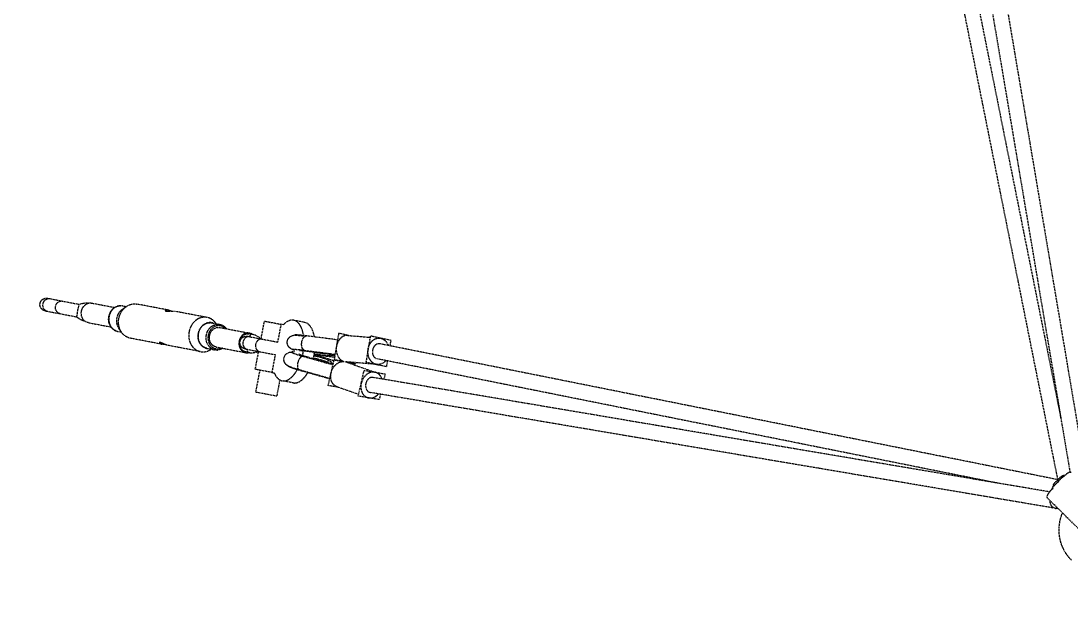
# Model space of a CAD drawing. Header units: millimetres. Extents: x -6347 to 5606, y -5931 to 5534.
# Drawn here: x -3519 to -2208, y 2615 to 3345 of the extents above; entities that cross this region are included whole.
import ezdxf

# ---------------------------------------------------------------- set-up
doc = ezdxf.new("R2010")
doc.units = ezdxf.units.MM
doc.linetypes.add('HIDDEN', pattern=[1.905, 1.27, -0.635])
for name, color, linetype in [('DIKOM_ОБЪЕКТ', 7, 'Continuous'), ('DIKOM_РАЗМЕР_ЗОНА', 7, 'Continuous'), ('DIKOM_РАЗМЕР_ОБЪЕКТА', 7, 'Continuous')]:
    doc.layers.add(name, color=color, linetype=linetype)
doc.styles.add('style1', font='arialbd.ttf', dxfattribs={"width": 0.8})
doc.dimstyles.new('1-50', dxfattribs={"dimtxt": 300, "dimasz": 200, "dimexe": 100, "dimexo": 0, "dimgap": 100, "dimtad": 1, "dimtxsty": 'style1', "dimcen": 200, "dimclrd": 7, "dimclre": 7, "dimclrt": 7, "dimadec": 1, "dimazin": 2, "dimtfac": 1, "dimtmove": 0, "dimatfit": 2, "dimfxl": 0, "dimlwd": 25, "dimlwe": 18, "dimarcsym": 0})

# ---------------------------------------------------------------- blocks, each defined once
blk = doc.blocks.new('*D1')
at = {"layer": 'Defpoints', "color": 0, "transparency": 16777216}
for p in [(-3966.8, 4036.4), (-2434.4, 4036.4), (-2443.9, -3563.6)]:
    blk.add_point(p, dxfattribs=at)
at = {"layer": 'DIKOM_РАЗМЕР_ОБЪЕКТА', "color": 7, "lineweight": 18, "transparency": 16777216}
for p, q in [((-2434.4, 4036.4), (-4066.8, 4036.4)), ((-2443.9, -3563.6), (-4066.8, -3563.6))]:
    blk.add_line(p, q, dxfattribs=at)
at = {"layer": 'DIKOM_РАЗМЕР_ОБЪЕКТА', "color": 7, "lineweight": 25, "transparency": 16777216}
blk.add_line((-3966.8, -3363.6), (-3966.8, 3836.4), dxfattribs=at)
at = {"layer": 'DIKOM_РАЗМЕР_ОБЪЕКТА', "color": 7, "transparency": 16777216}
for points in [[(-4000.2, 3836.4), (-3933.5, 3836.4), (-3966.8, 4036.4)], [(-4000.2, -3363.6), (-3933.5, -3363.6), (-3966.8, -3563.6)]]:
    blk.add_solid(points, dxfattribs=at)
at = {"layer": 'DIKOM_РАЗМЕР_ОБЪЕКТА', "color": 7, "transparency": 16777216, "insert": (-4296.6, 234), "char_height": 300, "attachment_point": 5, "rotation": 90, "style": 'style1'}
blk.add_mtext('{\\fArial|b0|i0|c204|p34;\\H1.5x;7600}', dxfattribs=at)
blk = doc.blocks.new('*D2')
at = {"layer": 'Defpoints', "color": 0, "transparency": 16777216}
for p in [(-2990.7, 5534.4), (-5782.2, -5057.7), (-2990.7, -5057.7)]:
    blk.add_point(p, dxfattribs=at)
at = {"layer": 'DIKOM_РАЗМЕР_ЗОНА', "color": 7, "lineweight": 18, "transparency": 16777216}
for p, q in [((-2990.7, 5534.4), (-5882.2, 5534.4)), ((-2990.7, -5057.7), (-5882.2, -5057.7))]:
    blk.add_line(p, q, dxfattribs=at)
at = {"layer": 'DIKOM_РАЗМЕР_ЗОНА', "color": 7, "lineweight": 25, "transparency": 16777216}
blk.add_line((-5782.2, 5334.4), (-5782.2, -4857.7), dxfattribs=at)
at = {"layer": 'DIKOM_РАЗМЕР_ЗОНА', "color": 7, "transparency": 16777216}
for points in [[(-5815.6, 5334.4), (-5748.9, 5334.4), (-5782.2, 5534.4)], [(-5815.6, -4857.7), (-5748.9, -4857.7), (-5782.2, -5057.7)]]:
    blk.add_solid(points, dxfattribs=at)
at = {"layer": 'DIKOM_РАЗМЕР_ЗОНА', "color": 7, "transparency": 16777216, "insert": (-6112, 238.4), "char_height": 300, "attachment_point": 5, "rotation": 90, "style": 'style1'}
blk.add_mtext('{\\fArial|b0|i0|c204|p34;\\H1.5x;10600}', dxfattribs=at)

msp = doc.modelspace()

# ---------------------------------------------------------------- linework, layer by layer
at = {"layer": 'DIKOM_ОБЪЕКТ', "color": 7, "linetype": 'HIDDEN', "lineweight": 15}
for p, q in [((-2393.752, 3618.998), (-2224.289, 2772.8)), ((-2375.044, 3622.399), (-2220.239, 2849.397)), ((-2351.68, 3627.392), (-2208.835, 2781.894)), ((-2332.99, 3630.895), (-2188.605, 2776.283)), ((-3485.625, 2999.119), (-3483.231, 2998.664)), ((-3482.928, 2998.606), (-3467.518, 2995.675)), ((-3467.215, 2995.617), (-3446.553, 2991.686)), ((-3434.497, 2992.955), (-3435.132, 2993.075)), ((-3430.36, 2993.087), (-3401.714, 2987.638)), ((-3392.007, 2989.647), (-3387.349, 2988.761)), ((-3334.627, 2984.341), (-3374.026, 2991.836)), ((-3488.614, 2983.406), (-3486.22, 2982.951)), ((-3485.917, 2982.893), (-3470.507, 2979.962)), ((-3470.204, 2979.904), (-3449.542, 2975.974)), ((-3391.952, 2985.536), (-3387.858, 2988.405)), ((-3286.802, 2975.244), (-3326.149, 2982.729)), ((-3438.786, 2970.366), (-3439.429, 2970.488)), ((-3434.994, 2968.725), (-3406.349, 2963.276)), ((-3280.486, 2968.433), (-3270.471, 2966.528)), ((-3275.145, 2967.438), (-3275.129, 2967.414)), ((-3218.993, 2948.404), (-3214.767, 2970.621)), ((-3194.114, 2966.692), (-3198.342, 2944.469)), ((-3191.14, 2966.127), (-3194.114, 2966.692)), ((-3164.58, 2968.994), (-3178.05, 2971.557)), ((-3398.058, 2957.842), (-3393.399, 2956.956)), ((-3393.741, 2957.475), (-3396.497, 2961.646)), ((-3270.367, 2962.651), (-3233.535, 2955.645)), ((-3235.891, 2951.612), (-3233.498, 2951.157)), ((-3229.341, 2953.928), (-3233.703, 2954.757)), ((-3233.194, 2951.099), (-3217.785, 2948.168)), ((-3176.952, 2952.986), (-3176.929, 2953.124)), ((-3162.835, 2951.824), (-3162.76, 2952.274)), ((-3123.546, 2947.156), (-3162.76, 2952.274)), ((-3122.178, 2955.342), (-3124.899, 2939.059)), ((-3109.815, 2952.682), (-3122.178, 2955.342)), ((-3110.555, 2952.744), (-3082.859, 2950.416)), ((-3082.592, 2952.014), (-3085.313, 2935.73)), ((-3056.661, 2946.435), (-3082.592, 2952.014)), ((-3342.738, 2941.709), (-3382.136, 2949.204)), ((-3294.912, 2932.611), (-3334.259, 2940.096)), ((-3275.001, 2938.29), (-3238.169, 2931.283)), ((-3217.481, 2948.11), (-3198.021, 2944.408)), ((-3124.899, 2939.059), (-3127.634, 2922.778)), ((-2224.289, 2772.8), (-3070.488, 2942.263)), ((-3057.788, 2939.72), (-3056.661, 2946.435)), ((-3286.536, 2936.628), (-3276.521, 2934.722)), ((-3281.18, 2935.609), (-3281.203, 2935.592)), ((-3238.881, 2935.899), (-3236.487, 2935.444)), ((-3233.638, 2931.34), (-3238, 2932.17)), ((-3236.183, 2935.386), (-3220.774, 2932.455)), ((-3226.211, 2910.462), (-3221.985, 2932.679)), ((-3220.47, 2932.397), (-3201.01, 2928.695)), ((-3201.331, 2928.756), (-3205.559, 2906.533)), ((-3179.928, 2935.224), (-3179.905, 2935.362)), ((-3167.266, 2926.913), (-3167.368, 2926.473)), ((-3167.266, 2926.913), (-3129.189, 2916.156)), ((-3165.757, 2934.369), (-3165.682, 2934.815)), ((-3165.757, 2934.369), (-3126.547, 2929.249)), ((-3162.367, 2926.418), (-3134.634, 2918.694)), ((-3161.017, 2933.095), (-3132.495, 2929.291)), ((-3133.482, 2929.422), (-3133.846, 2927.249)), ((-3126.783, 2928.061), (-3133.846, 2927.249)), ((-3132.495, 2929.291), (-3126.783, 2928.061)), ((-3085.313, 2935.73), (-3088.048, 2919.449)), ((-3135.524, 2919.286), (-3134.941, 2921.8)), ((-3134.636, 2918.691), (-3135.523, 2919.286)), ((-3128.868, 2917.723), (-3134.941, 2921.8)), ((-3134.634, 2918.694), (-3128.868, 2917.723)), ((-3131.488, 2906.205), (-3127.776, 2922.267)), ((-3127.776, 2922.267), (-3115.414, 2920.185)), ((-3127.634, 2922.778), (-3115.442, 2920.155)), ((-3112.95, 2919.608), (-3076.242, 2906.794)), ((-3112.948, 2919.618), (-3101.702, 2917.198)), ((-3112.882, 2919.759), (-3101.602, 2917.859)), ((-3074.48, 2916.53), (-3112.882, 2919.759)), ((-3101.602, 2917.859), (-3102.077, 2915.812)), ((-3101.702, 2917.198), (-3101.435, 2918.796)), ((-3088.048, 2919.449), (-3062.116, 2913.87)), ((-2300.886, 2768.75), (-3073.889, 2923.554)), ((-3062.116, 2913.87), (-3060.931, 2920.96)), ((-3205.559, 2906.533), (-3226.209, 2910.461)), ((-3225.516, 2881.861), (-3220.29, 2909.335)), ((-3205.559, 2906.533), (-3202.584, 2905.967)), ((-3171.255, 2909.696), (-3171.358, 2909.252)), ((-3133.278, 2898.492), (-3171.358, 2909.252)), ((-3133.176, 2898.932), (-3171.249, 2909.693)), ((-3135.214, 2890.146), (-3131.488, 2906.205)), ((-3093.881, 2893.077), (-3090.168, 2909.139)), ((-3090.168, 2909.139), (-3063.994, 2904.731)), ((-2234.482, 2757.531), (-3078.881, 2900.191)), ((-3063.994, 2904.731), (-3065.569, 2897.942)), ((-3195.597, 2897.227), (-3199.463, 2876.905)), ((-3178.933, 2893.548), (-3192.402, 2896.11)), ((-3122.966, 2888.083), (-3135.214, 2890.146)), ((-3097.132, 2879.065), (-3123.856, 2888.394)), ((-3097.607, 2877.018), (-3093.881, 2893.077)), ((-3199.463, 2876.905), (-3223.771, 2881.529)), ((-3071.432, 2872.61), (-3097.607, 2877.018)), ((-2227.772, 2737.116), (-3082.384, 2881.501)), ((-3069.866, 2879.386), (-3071.432, 2872.61)), ((-2161.052, 2674.98), (-2237.34, 2750.125))]:
    msp.add_line(p, q, dxfattribs=at)
for centre, radius, start, end in [((-3272.827, 2954.359), 12.398, 64.062449, 67.165344), ((-3274.244, 2946.906), 12.398, 271.293233, 274.396128), ((-3236.415, 2940.61), 9.498, 259.351776, 284.533311), ((-3116.434, 2909.658), 10.542, 70.704668, 74.787697), ((-2226.402, 2743.333), 6.359, 260.633226, 288.934155)]:
    msp.add_arc(centre, radius, start, end, dxfattribs=at)
for points, weights, degree, knots in [([(-3488.614, 2983.406), (-3491.868, 2984.025), (-3493.732, 2986.764), (-3495.595, 2989.503), (-3494.976, 2992.757), (-3494.357, 2996.011), (-3491.618, 2997.875), (-3488.879, 2999.738), (-3485.625, 2999.119)], [1, 0.923879494101, 1, 0.923879532512, 1, 0.923879532511, 1, 0.92387947443, 1], 2, [0, 0, 0, 6.28108417, 6.28108417, 12.56216826, 12.56216826, 18.84325234, 18.84325234, 25.12433655, 25.12433655, 25.12433655]), ([(-3409.022, 2976.406), (-3408.46, 2979.377), (-3406.966, 2982.007), (-3405.388, 2984.8), (-3402.881, 2986.801), (-3400.46, 2988.737), (-3397.453, 2989.492), (-3396.03, 2989.843), (-3394.564, 2989.867)], [1, 0.986443849322, 1, 0.981731981674, 1, 0.97713902818, 1, 0.993675643043, 1], 2, [0, 0, 0, 5.99326615, 5.99326615, 12.33075544, 12.33075544, 18.43582981, 18.43582981, 21.35519354, 21.35519354, 21.35519354]), ([(-3338.027, 2983.289), (-3338.098, 2983.362), (-3338.017, 2983.276), (-3337.792, 2983.215), (-3337.286, 2983.103), (-3336.77, 2983.046), (-3336.252, 2983.044), (-3335.348, 2983.029), (-3334.445, 2983.038), (-3333.542, 2983.072), (-3333.518, 2983.073), (-3333.494, 2983.073), (-3333.47, 2983.074)], [1, 1, 1, 1, 0.996163486736, 0.996163486736, 1, 0.999756284637, 0.999756284637, 1, 1, 1, 1], 3, [0, 0, 0, 0, 2.05579394, 2.05579394, 2.05579394, 3.60906236, 3.60906236, 3.60906236, 6.31936733, 6.31936733, 6.31936733, 6.39643676, 6.39643676, 6.39643676, 6.39643676]), ([(-3334.091, 2984.239), (-3333.951, 2984.21), (-3333.806, 2984.179), (-3333.665, 2984.147), (-3333.379, 2984.082), (-3333.095, 2984.011), (-3332.812, 2983.934), (-3332.117, 2983.742), (-3331.429, 2983.523), (-3330.75, 2983.278), (-3330.591, 2983.221), (-3330.432, 2983.162), (-3330.272, 2983.102)], [1, 1, 1, 1, 0.999850713992, 0.999850713992, 1, 0.999508763459, 0.999508763459, 1, 1, 1, 1], 3, [0.41099017, 0.41099017, 0.41099017, 0.41099017, 0.89558876, 0.89558876, 0.89558876, 1.7743065, 1.7743065, 1.7743065, 3.93917176, 3.93917176, 3.93917176, 4.45271698, 4.45271698, 4.45271698, 4.45271698]), ([(-3400.516, 2958.576), (-3401.871, 2959.137), (-3403.066, 2959.986), (-3405.585, 2961.792), (-3407.127, 2964.482), (-3408.724, 2967.264), (-3409.166, 2970.442), (-3409.59, 2973.436), (-3409.022, 2976.406)], [1, 0.993675643042, 1, 0.97713902818, 1, 0.981731981675, 1, 0.986443849322, 1], 2, [0, 0, 0, 2.91936373, 2.91936373, 9.0244381, 9.0244381, 15.36192739, 15.36192739, 21.35519354, 21.35519354, 21.35519354]), ([(-3275.145, 2967.438), (-3279.367, 2973.829), (-3286.392, 2975.166), (-3304.853, 2978.678), (-3308.908, 2957.361)], [0.854274163489, 0.863827374568, 1, 0.707106781187, 1], 2, [104.52945865, 104.52945865, 104.52945865, 123.69971593, 123.69971593, 164.93295458, 164.93295458, 164.93295458]), ([(-3279.03, 2968.156), (-3279.738, 2968.382), (-3280.469, 2968.521), (-3294.318, 2971.156), (-3297.36, 2955.165)], [1, 0.998154350877, 1, 0.707106781187, 1], 2, [0, 0, 0, 1.48609461, 1.48609461, 32.41890675, 32.41890675, 32.41890675]), ([(-3263.915, 2961.424), (-3266.486, 2964.087), (-3269.968, 2964.749), (-3282.333, 2967.101), (-3285.049, 2952.823)], [0.865597765457, 0.89555169843, 1, 0.707106781187, 1], 2, [128.24912914, 128.24912914, 128.24912914, 138.09856184, 138.09856184, 165.7182742, 165.7182742, 165.7182742]), ([(-3270.471, 2966.528), (-3267.733, 2966.002), (-3265.463, 2964.384), (-3263.544, 2963.015), (-3262.18, 2961.094)], [1, 0.977005857714, 1, 0.986137143331, 1], 2, [0, 0, 0, 5.4899448, 5.4899448, 10.15914723, 10.15914723, 10.15914723]), ([(-3214.763, 2970.62), (-3214.836, 2970.634), (-3213.89, 2970.454), (-3209.301, 2969.581), (-3194.114, 2966.692)], [0.917148615482, 0.944765743655, 1, 0.779062974618, 1], 2, [86.96206105, 86.96206105, 86.96206105, 94.86770296, 94.86770296, 126.49027061, 126.49027061, 126.49027061]), ([(-3165.927, 2952.671), (-3167.19, 2960.998), (-3170.655, 2966.061), (-3179.139, 2978.458), (-3191.14, 2966.127)], [0.925843774908, 0.932807696345, 1, 0.850077139573, 1], 2, [-117.50384948, -117.50384948, -117.50384948, -94.4077034, -94.4077034, -42.87441613, -42.87441613, -42.87441613]), ([(-3152.345, 2950.915), (-3153.662, 2958.666), (-3156.937, 2963.452), (-3160.152, 2968.15), (-3164.58, 2968.994)], [0.926715377208, 0.936249987292, 1, 0.937351019244, 0.927060895284], 2, [-116.32062387, -116.32062387, -116.32062387, -94.4077034, -94.4077034, -72.87324285, -72.87324285, -72.87324285]), ([(-3308.908, 2957.361), (-3312.963, 2936.045), (-3294.502, 2932.533), (-3287.477, 2931.197), (-3281.203, 2935.592)], [1, 0.707106781187, 1, 0.863827374568, 0.854274163489], 2, [0, 0, 0, 41.23323864, 41.23323864, 60.40349593, 60.40349593, 60.40349593]), ([(-3297.36, 2955.165), (-3300.402, 2939.173), (-3286.553, 2936.539), (-3285.822, 2936.4), (-3285.08, 2936.351)], [1, 0.707106781187, 1, 0.998154350877, 1], 2, [61.86562429, 61.86562429, 61.86562429, 92.79843643, 92.79843643, 94.28453104, 94.28453104, 94.28453104]), ([(-3285.049, 2952.823), (-3287.766, 2938.544), (-3275.4, 2936.192), (-3271.918, 2935.53), (-3268.549, 2937.062)], [1, 0.707106781187, 1, 0.895551698424, 0.865597765453], 2, [55.23942473, 55.23942473, 55.23942473, 82.8591371, 82.8591371, 92.7085698, 92.7085698, 92.7085698]), ([(-3229.743, 2954.004), (-3231.455, 2955.249), (-3233.534, 2955.648), (-3244.086, 2957.656), (-3246.404, 2945.471)], [1, 0.976040742695, 1, 0.707106781187, 1], 2, [0, 0, 0, 4.16553128, 4.16553128, 27.72747618, 27.72747618, 27.72747618]), ([(-3238.881, 2935.899), (-3242.135, 2936.518), (-3243.998, 2939.257), (-3245.862, 2941.996), (-3245.242, 2945.25), (-3244.623, 2948.505), (-3241.885, 2950.368), (-3239.146, 2952.231), (-3235.891, 2951.612)], [1, 0.923879494101, 1, 0.92387953251, 1, 0.923879532511, 1, 0.923879474474, 1], 2, [0, 0, 0, 6.28108417, 6.28108417, 12.56216826, 12.56216826, 18.84325234, 18.84325234, 25.12433655, 25.12433655, 25.12433655]), ([(-3218.992, 2948.401), (-3224.958, 2953.094), (-3229.1, 2953.882), (-3233.243, 2954.67), (-3233.039, 2951.069)], [0.995669931378, 0.918855680071, 1, 0.918814808733, 0.995747352025], 2, [-7.08182475, -7.08182475, -7.08182475, -6.28318531, -6.28318531, -5.4841436, -5.4841436, -5.4841436]), ([(-3186.173, 2945.471), (-3185.815, 2947.588), (-3184.741, 2949.446), (-3183.086, 2950.812), (-3182.919, 2950.95), (-3182.747, 2951.082), (-3182.57, 2951.207), (-3182.183, 2951.482), (-3181.403, 2951.951), (-3180.1, 2952.48), (-3178.695, 2952.838), (-3177.073, 2953.006), (-3175.127, 2953.024), (-3171.349, 2952.826), (-3168.196, 2952.486), (-3165.859, 2952.208)], [1, 0.958056960439, 0.958056960439, 1, 0.999560891292, 0.999560891292, 1, 1, 1, 1, 1, 1, 1, 1, 1, 1], 3, [0, 0, 0, 0, 6.30195141, 6.30195141, 6.30195141, 6.95134652, 6.95134652, 6.95134652, 8.37802605, 9.67025418, 11.16273177, 12.71455753, 14.55298041, 16.99693589, 24.06088091, 24.06088091, 24.06088091, 24.06088091]), ([(-3162.76, 2952.274), (-3175.805, 2953.989), (-3176.862, 2953.222), (-3176.994, 2953.126), (-3176.876, 2952.989)], [1, 0.88011542477, 1, 0.983342119796, 0.971313441846], 2, [0, 0, 0, 33.6395838, 33.6395838, 38.31378109, 38.31378109, 38.31378109]), ([(-3341.191, 2942.462), (-3342.027, 2942.822), (-3342.871, 2943.166), (-3343.791, 2943.555), (-3344.754, 2943.821), (-3345.142, 2943.931), (-3345.544, 2943.923)], [1, 0.999956137236, 1, 0.997863571898, 1, 0.989228691978, 1], 2, [0, 0, 0, 1.82171908, 1.82171908, 3.81691, 3.81691, 4.61694358, 4.61694358, 4.61694358]), ([(-3338.232, 2941.263), (-3338.724, 2941.271), (-3339.215, 2941.29), (-3339.706, 2941.32), (-3340.208, 2941.351), (-3340.709, 2941.397), (-3341.209, 2941.458), (-3341.458, 2941.489), (-3341.711, 2941.526), (-3341.95, 2941.565), (-3342.112, 2941.592), (-3342.281, 2941.622), (-3342.44, 2941.653)], [1, 0.999843080049, 0.999843080049, 1, 0.99969094351, 0.99969094351, 1, 1, 1, 1, 1, 1, 1], 3, [0, 0, 0, 0, 1.47431119, 1.47431119, 1.47431119, 2.98416883, 2.98416883, 2.98416883, 3.79828438, 3.79828438, 3.79828438, 4.35876041, 4.35876041, 4.35876041, 4.35876041]), ([(-3179.905, 2935.362), (-3180.168, 2935.467), (-3180.663, 2935.678), (-3181.581, 2936.136), (-3183.033, 2937.045), (-3184.074, 2938.087), (-3184.636, 2938.874), (-3186.025, 2940.807), (-3186.565, 2943.124), (-3186.173, 2945.471)], [1, 1, 1, 1, 1, 1, 1, 0.948894314774, 0.948894314774, 1], 3, [0, 0, 0, 0, 0.85170846, 1.6126306, 3.07664729, 5.97794697, 5.97794697, 5.97794697, 12.93009726, 12.93009726, 12.93009726, 12.93009726]), ([(-3085.313, 2935.73), (-3082.587, 2952.005), (-3069.628, 2949.216), (-3063.004, 2947.791), (-3060.253, 2940.213)], [1, 0.707106781187, 1, 0.825266909141, 0.859016986072], 2, [62.83185307, 62.83185307, 62.83185307, 94.24777961, 94.24777961, 112.98977018, 112.98977018, 112.98977018]), ([(-3070.488, 2942.263), (-3077.943, 2943.756), (-3079.81, 2934.435), (-3081.676, 2925.114), (-3074.221, 2923.621)], [1, 0.707106781187, 1, 0.707106781187, 1], 2, [72.25663103, 72.25663103, 72.25663103, 90.32078879, 90.32078879, 108.38494655, 108.38494655, 108.38494655]), ([(-3266.814, 2936.732), (-3268.789, 2935.446), (-3271.076, 2934.878), (-3273.781, 2934.206), (-3276.521, 2934.722)], [1, 0.986137143331, 1, 0.977005857714, 1], 2, [0, 0, 0, 4.66920242, 4.66920242, 10.15914723, 10.15914723, 10.15914723]), ([(-3236.028, 2935.357), (-3237.54, 2932.083), (-3233.397, 2931.295), (-3229.255, 2930.507), (-3221.983, 2932.681)], [0.99574735256, 0.918814808761, 1, 0.918858226113, 0.99566511187], 2, [-3.94063436, -3.94063436, -3.94063436, -3.14159265, -3.14159265, -2.34297827, -2.34297827, -2.34297827]), ([(-3171.423, 2909.742), (-3172.891, 2910.156), (-3175.467, 2910.907), (-3178.967, 2912.031), (-3181.73, 2913.027), (-3184.46, 2914.165), (-3187.073, 2915.662), (-3188.576, 2917.327), (-3189.115, 2918.198), (-3189.45, 2918.73), (-3189.728, 2919.294), (-3189.946, 2919.884), (-3190.552, 2921.523), (-3190.664, 2923.268), (-3190.27, 2924.971)], [1, 1, 1, 1, 1, 1, 1, 1, 1, 0.996408190582, 0.996408190582, 1, 0.972070519492, 0.972070519492, 1], 3, [0, 0, 0, 0, 4.57725479, 8.04312032, 11.03308484, 13.37873323, 16.92406049, 20.0002003, 20.0002003, 20.0002003, 21.88293531, 21.88293531, 21.88293531, 27.0536238, 27.0536238, 27.0536238, 27.0536238]), ([(-3190.27, 2924.971), (-3189.723, 2927.323), (-3188.312, 2929.282), (-3186.255, 2930.548), (-3185.429, 2931.06), (-3184.611, 2931.389), (-3182.916, 2931.872), (-3182.153, 2931.965), (-3181.161, 2932.038), (-3180.862, 2932.051), (-3180.567, 2932.057)], [1, 0.948638570294, 0.948638570294, 1, 1, 1, 1, 1, 1, 1, 1], 3, [0, 0, 0, 0, 7.05365335, 7.05365335, 7.05365335, 10.29643976, 10.29643976, 14.1494428, 14.1494428, 15.76650408, 15.76650408, 15.76650408, 15.76650408]), ([(-3177.299, 2932.345), (-3180.871, 2932.599), (-3180.557, 2931.883), (-3179.94, 2930.476), (-3167.266, 2926.913)], [0.940466472257, 0.935107762448, 1, 0.880115424696, 1], 2, [82.71000472, 82.71000472, 82.71000472, 100.9187514, 100.9187514, 134.5583352, 134.5583352, 134.5583352]), ([(-3177.14, 2933.973), (-3180.385, 2934.937), (-3179.86, 2935.317), (-3178.803, 2936.084), (-3165.757, 2934.369)], [0.940249165869, 0.936670063901, 1, 0.880115424696, 1], 2, [83.14838614, 83.14838614, 83.14838614, 100.9187514, 100.9187514, 134.5583352, 134.5583352, 134.5583352]), ([(-3171.788, 2929.98), (-3171.79, 2929.925), (-3171.761, 2929.878), (-3171.215, 2928.883), (-3162.367, 2926.418)], [1, 0.957564741861, 1, 0.877289544061, 1], 2, [0, 0, 0, 0.10712226, 0.10712226, 23.21934505, 23.21934505, 23.21934505]), ([(-3167.125, 2927.843), (-3166.852, 2929.064), (-3166.618, 2930.293), (-3166.296, 2931.985), (-3166.05, 2933.69)], [1, 0.999866918984, 1, 0.999747348381, 1], 2, [0, 0, 0, 2.50243587, 2.50243587, 5.94617223, 5.94617223, 5.94617223]), ([(-3153.694, 2924.003), (-3153.251, 2925.834), (-3152.9, 2927.684), (-3152.498, 2929.793), (-3152.216, 2931.921)], [1, 0.999697527375, 1, 0.999606292502, 1], 2, [0, 0, 0, 3.76607677, 3.76607677, 8.0587321, 8.0587321, 8.0587321]), ([(-3153.525, 2924.715), (-3150.207, 2923.95), (-3146.914, 2923.083), (-3137.459, 2920.587), (-3135.523, 2919.286)], [1, 0.999882362294, 1, 0.877289544061, 1], 2, [0, 0, 0, 6.81001773, 6.81001773, 29.92224051, 29.92224051, 29.92224051]), ([(-3134.941, 2921.8), (-3136.879, 2923.101), (-3146.333, 2925.596), (-3149.647, 2926.468), (-3152.986, 2927.238)], [1, 0.877289544061, 1, 0.999881004319, 1], 2, [-118.74503737, -118.74503737, -118.74503737, -95.63281459, -95.63281459, -88.78068337, -88.78068337, -88.78068337]), ([(-3128.101, 2920.86), (-3132.69, 2922.815), (-3143.389, 2925.626), (-3148.101, 2926.861), (-3152.848, 2927.956)], [0.96122019767, 0.904441314684, 1, 0.999889771302, 1], 2, [6.82583904, 6.82583904, 6.82583904, 33.6395838, 33.6395838, 43.38186882, 43.38186882, 43.38186882]), ([(-3127.152, 2925.645), (-3132.107, 2925.81), (-3143.038, 2927.392), (-3147.867, 2928.093), (-3152.678, 2928.903)], [0.961094151977, 0.90454754035, 1, 0.999936668219, 1], 2, [6.85564594, 6.85564594, 6.85564594, 33.6395838, 33.6395838, 43.39688796, 43.39688796, 43.39688796]), ([(-3133.846, 2927.249), (-3136.099, 2926.989), (-3145.776, 2928.382), (-3149.187, 2928.874), (-3152.585, 2929.446)], [1, 0.877289544061, 1, 0.999931093529, 1], 2, [-118.74503737, -118.74503737, -118.74503737, -95.63281459, -95.63281459, -88.73997505, -88.73997505, -88.73997505]), ([(-3149.268, 2931.523), (-3147.31, 2931.212), (-3145.347, 2930.929), (-3141.501, 2930.363), (-3137.632, 2929.976)], [1, 0.999975095848, 1, 0.999731288833, 1], 2, [0, 0, 0, 3.96566142, 3.96566142, 11.74086274, 11.74086274, 11.74086274]), ([(-3063.224, 2921.419), (-3068.268, 2915.202), (-3075.081, 2916.668), (-3088.04, 2919.456), (-3085.313, 2935.73)], [0.860710725622, 0.821177976352, 1, 0.707106781187, 1], 2, [12.23535424, 12.23535424, 12.23535424, 31.41592654, 31.41592654, 62.83185307, 62.83185307, 62.83185307]), ([(-3171.358, 2909.252), (-3184.031, 2912.816), (-3184.648, 2914.222), (-3184.681, 2914.292), (-3184.667, 2914.367)], [1, 0.88011542477, 1, 0.949152553901, 1], 2, [0, 0, 0, 33.6395838, 33.6395838, 33.78805579, 33.78805579, 33.78805579]), ([(-3202.584, 2905.967), (-3195.949, 2890.091), (-3183.507, 2898.506), (-3178.158, 2902.124), (-3173.779, 2909.949)], [1, 0.850077139573, 1, 0.929527915448, 0.925307431045], 2, [-249.0075652, -249.0075652, -249.0075652, -197.47427793, -197.47427793, -173.25076614, -173.25076614, -173.25076614]), ([(-3178.933, 2893.548), (-3174.504, 2892.707), (-3169.788, 2895.897), (-3164.846, 2899.239), (-3160.694, 2906.239)], [0.927060895284, 0.937351019244, 1, 0.93453949518, 0.926242756834], 2, [-219.00873847, -219.00873847, -219.00873847, -197.47427793, -197.47427793, -174.97340655, -174.97340655, -174.97340655]), ([(-3067.975, 2898.348), (-3070.315, 2905.787), (-3077.083, 2906.927), (-3090.164, 2909.13), (-3093.881, 2893.077)], [0.85972093963, 0.823499827663, 1, 0.707106781187, 1], 2, [12.4843976, 12.4843976, 12.4843976, 31.41592654, 31.41592654, 62.83185307, 62.83185307, 62.83185307]), ([(-3079.217, 2900.248), (-3086.741, 2901.519), (-3088.324, 2892.146), (-3089.908, 2882.772), (-3082.384, 2881.501)], [1, 0.707106781187, 1, 0.707106781187, 1], 2, [72.25663103, 72.25663103, 72.25663103, 90.32078879, 90.32078879, 108.38494655, 108.38494655, 108.38494655]), ([(-3093.881, 2893.077), (-3097.598, 2877.024), (-3084.518, 2874.822), (-3077.756, 2873.683), (-3072.279, 2879.794)], [1, 0.707106781187, 1, 0.823650973191, 0.859659059889], 2, [62.83185307, 62.83185307, 62.83185307, 94.24777961, 94.24777961, 113.16309657, 113.16309657, 113.16309657]), ([(-2207.577, 2781.557), (-2209.949, 2783.778), (-2216.448, 2776.841), (-2216.481, 2776.806), (-2216.513, 2776.771)], [1, 0.707106781187, 1, 0.997912272628, 0.995854307677], 2, [36.12831552, 36.12831552, 36.12831552, 54.19247327, 54.19247327, 54.32123364, 54.32123364, 54.32123364]), ([(-2224.379, 2769.187), (-2226.315, 2767.819), (-2227.961, 2766.113), (-2231.199, 2762.781), (-2232.29, 2759.861)], [1, 0.995564497328, 1, 0.831628021581, 0.856835964415], 2, [0, 0, 0, 4.72726374, 4.72726374, 15.1115874, 15.1115874, 15.1115874]), ([(-2230.094, 2763.635), (-2230.049, 2763.942), (-2229.988, 2764.246), (-2228.708, 2770.64), (-2223.476, 2771.987)], [1, 0.999658968799, 1, 0.77874421901, 0.89176808314], 2, [0, 0, 0, 0.62038324, 0.62038324, 14.26630973, 14.26630973, 14.26630973]), ([(-2216.513, 2776.771), (-2218.885, 2775.417), (-2221.274, 2772.995), (-2223.016, 2771.246), (-2224.379, 2769.187)], [0.855611433734, 0.870914077215, 1, 0.995100431488, 1], 2, [46.23111287, 46.23111287, 46.23111287, 54.19247327, 54.19247327, 59.11384713, 59.11384713, 59.11384713]), ([(-2223.476, 2771.987), (-2222.129, 2777.218), (-2215.735, 2778.499), (-2215.151, 2778.616), (-2214.557, 2778.674)], [0.891768083115, 0.778744219034, 1, 0.998736741877, 1], 2, [-67.83839976, -67.83839976, -67.83839976, -54.19247327, -54.19247327, -53.0005093, -53.0005093, -53.0005093]), ([(-2230.214, 2761.629), (-2231.686, 2760.502), (-2232.985, 2759.179), (-2239.656, 2752.407), (-2237.34, 2750.125)], [1, 0.997496596912, 1, 0.707106781187, 1], 2, [0, 0, 0, 3.70215882, 3.70215882, 21.76631657, 21.76631657, 21.76631657])]:
    msp.add_rational_spline(points, weights, degree=degree, knots=knots, dxfattribs=at)
for points, weights in [([(-3485.917, 2982.893), (-3492.721, 2984.187), (-3491.226, 2992.044)], [1, 0.707106781187, 1]), ([(-3491.226, 2992.044), (-3489.732, 2999.9), (-3482.928, 2998.606)], [1, 0.707106781187, 1]), ([(-3475.513, 2989.055), (-3474.019, 2996.911), (-3467.215, 2995.617)], [1, 0.707106781187, 1]), ([(-3446.914, 2991.577), (-3439.397, 2993.887), (-3435.132, 2993.075)], [1, 0.916631255073, 1]), ([(-3443.229, 2982.913), (-3440.912, 2995.101), (-3430.358, 2993.095)], [1, 0.707106781187, 1]), ([(-3392.007, 2989.647), (-3405.779, 2992.267), (-3408.804, 2976.365)], [1, 0.707106781187, 1]), ([(-3396.541, 2974.032), (-3392.486, 2995.348), (-3374.026, 2991.836)], [1, 0.707106781187, 1]), ([(-3470.204, 2979.904), (-3477.008, 2981.198), (-3475.513, 2989.055)], [1, 0.707106781187, 1]), ([(-3434.995, 2968.722), (-3445.547, 2970.729), (-3443.229, 2982.913)], [1, 0.707106781187, 1]), ([(-3398.866, 2974.474), (-3397.501, 2981.649), (-3391.952, 2985.536)], [1, 0.843279406621, 0.854274163489]), ([(-3439.429, 2970.488), (-3443.694, 2971.299), (-3449.838, 2976.208)], [1, 0.916631255383, 1]), ([(-3408.804, 2976.365), (-3411.83, 2960.462), (-3398.058, 2957.842)], [1, 0.707106781187, 1]), ([(-3396.497, 2961.646), (-3400.231, 2967.299), (-3398.866, 2974.474)], [0.854274163489, 0.843279406621, 1]), ([(-3382.136, 2949.204), (-3400.596, 2952.716), (-3396.541, 2974.032)], [1, 0.707106781187, 1]), ([(-3297.283, 2955.15), (-3294.258, 2971.053), (-3280.486, 2968.433)], [1, 0.707106781187, 1]), ([(-3287.268, 2953.245), (-3284.243, 2969.147), (-3270.471, 2966.528)], [1, 0.707106781187, 1]), ([(-3286.536, 2936.628), (-3300.308, 2939.247), (-3297.283, 2955.15)], [1, 0.707106781187, 1]), ([(-3276.521, 2934.722), (-3290.293, 2937.342), (-3287.268, 2953.245)], [1, 0.707106781187, 1]), ([(-3275.003, 2938.282), (-3285.556, 2940.291), (-3283.236, 2952.478)], [1, 0.707106781187, 1]), ([(-3283.236, 2952.478), (-3280.92, 2964.665), (-3270.365, 2962.659)], [1, 0.707106781187, 1]), ([(-3245.632, 2945.324), (-3243.484, 2956.618), (-3233.703, 2954.757)], [1, 0.707106781187, 1]), ([(-3233.194, 2951.099), (-3239.998, 2952.393), (-3241.493, 2944.537)], [1, 0.707106781187, 1]), ([(-3168.082, 2944.384), (-3166.782, 2952.145), (-3162.835, 2951.825)], [1, 0.726609839127, 0.963591207953]), ([(-3110.555, 2952.744), (-3122.439, 2953.744), (-3124.899, 2939.059)], [0.961320503964, 0.727926449379, 1]), ([(-3246.404, 2945.471), (-3248.724, 2933.285), (-3238.17, 2931.275)], [1, 0.707106781187, 1]), ([(-3238, 2932.17), (-3247.781, 2934.031), (-3245.632, 2945.324)], [1, 0.707106781187, 1]), ([(-3241.493, 2944.537), (-3242.987, 2936.681), (-3236.183, 2935.386)], [1, 0.707106781187, 1]), ([(-3225.78, 2941.548), (-3227.274, 2933.691), (-3220.47, 2932.397)], [1, 0.707106781187, 1]), ([(-3217.481, 2948.11), (-3224.285, 2949.404), (-3225.78, 2941.548)], [1, 0.707106781187, 1]), ([(-3165.682, 2934.815), (-3169.383, 2936.619), (-3168.082, 2944.384)], [0.963777950998, 0.726502287882, 1]), ([(-3124.899, 2939.059), (-3127.507, 2923.494), (-3115.241, 2920.137)], [1, 0.716255581437, 0.982273942578]), ([(-3167.368, 2926.473), (-3171.507, 2926.096), (-3173.28, 2918.436)], [0.963777948468, 0.72650228934, 1]), ([(-3170.95, 2933.812), (-3170.001, 2934.294), (-3161.017, 2933.095)], [0.997283249175, 0.878663298782, 1]), ([(-3173.28, 2918.436), (-3175.053, 2910.781), (-3171.255, 2909.695)], [1, 0.726608247817, 0.963593966745]), ([(-3131.488, 2906.205), (-3127.933, 2921.558), (-3115.277, 2920.137)], [1, 0.716259694274, 0.982266230892]), ([(-3113.667, 2919.831), (-3113.497, 2919.811), (-3113.325, 2919.796)], [0.970429274114, 0.965782516, 0.961320503964]), ([(-3123.866, 2888.397), (-3134.731, 2892.201), (-3131.488, 2906.205)], [0.950231035084, 0.73456552045, 1]), ([(-3223.771, 2881.529), (-3225.531, 2881.864), (-3225.516, 2881.861)], [1, 0.899317956033, 0.867854817293]), ([(-2227.437, 2737.059), (-2233.964, 2738.162), (-2233.525, 2746.367)], [1, 0.735653936985, 0.948470447515]), ([(-2207.132, 2672.522), (-2231.852, 2697.184), (-2218.259, 2731.33)], [1, 0.789695992862, 0.881398127058])]:
    msp.add_rational_spline(points, weights, degree=2, dxfattribs=at)
for points, knots in [([(-3446.914, 2991.577), (-3446.763, 2991.442), (-3446.589, 2990.998), (-3446.656, 2990.217), (-3446.982, 2988.881), (-3447.412, 2987.445), (-3447.888, 2985.615), (-3448.28, 2983.82), (-3448.682, 2981.321), (-3448.868, 2979.21), (-3449.05, 2977.668), (-3449.19, 2977.07), (-3449.376, 2976.567), (-3449.627, 2976.289), (-3449.838, 2976.208)], [0, 0, 0, 0, 0.59355246, 1.37555387, 2.32465684, 4.72287861, 5.87102389, 7.99575621, 10.23206738, 13.46069099, 14.3518228, 14.88857098, 15.29734161, 15.9607543, 15.9607543, 15.9607543, 15.9607543]), ([(-3334.091, 2984.239), (-3334.603, 2984.341), (-3335.544, 2984.487), (-3336.853, 2984.528), (-3337.789, 2984.414), (-3338.383, 2984.207), (-3338.695, 2984.02), (-3338.881, 2983.74), (-3338.709, 2983.437), (-3338.338, 2983.271), (-3338.039, 2983.179), (-3337.852, 2983.149)], [0, 0, 0, 0, 1.56624814, 2.85112412, 3.92119136, 4.3832934, 4.72135738, 5.02660566, 5.28449961, 5.66770373, 6.23028748, 6.23028748, 6.23028748, 6.23028748]), ([(-3337.852, 2983.149), (-3337.571, 2983.096), (-3336.933, 2983.031), (-3335.972, 2983.005), (-3334.198, 2983.031), (-3332.106, 2983.118), (-3329.195, 2983.104), (-3327.387, 2982.953), (-3326.267, 2982.751)], [0, 0, 0, 0, 0.85635389, 1.9216108, 2.8818535, 6.18174122, 8.20046477, 11.61303569, 11.61303569, 11.61303569, 11.61303569]), ([(-3332.802, 2983.094), (-3333.046, 2983.162), (-3333.53, 2983.288), (-3334.47, 2983.475), (-3335.565, 2983.595), (-3336.715, 2983.538), (-3337.382, 2983.336), (-3337.632, 2983.177)], [0, 0, 0, 0, 0.76053385, 1.50005311, 2.8736381, 4.05688764, 4.93963923, 4.93963923, 4.93963923, 4.93963923]), ([(-3345.299, 2944.002), (-3345.535, 2944.044), (-3345.854, 2944.089), (-3346.231, 2944.015), (-3346.405, 2943.898), (-3346.457, 2943.69), (-3346.33, 2943.365), (-3345.955, 2942.994), (-3345.324, 2942.582), (-3344.158, 2942.054), (-3343.154, 2941.793), (-3342.44, 2941.653)], [0, 0, 0, 0, 0.72597025, 0.94569159, 1.14513794, 1.32645848, 1.54885834, 2.16340662, 2.88946125, 3.80583614, 5.98955216, 5.98955216, 5.98955216, 5.98955216]), ([(-3334.259, 2940.096), (-3334.507, 2940.143), (-3335.064, 2940.264), (-3336.204, 2940.561), (-3337.724, 2941.057), (-3339.944, 2941.922), (-3341.857, 2942.769), (-3343.498, 2943.446), (-3344.4, 2943.774), (-3345.018, 2943.949), (-3345.299, 2944.002)], [0, 0, 0, 0, 0.75705922, 1.70837415, 3.53406537, 5.5511752, 8.85477741, 9.80939748, 10.8759589, 11.73305119, 11.73305119, 11.73305119, 11.73305119]), ([(-3340.539, 2942.194), (-3340.801, 2942.221), (-3341.313, 2942.284), (-3342.273, 2942.456), (-3343.339, 2942.75), (-3344.265, 2943.171), (-3344.823, 2943.574), (-3345.027, 2943.785), (-3345.102, 2943.892)], [0, 0, 0, 0, 0.78865203, 1.54800011, 2.92433422, 4.0982662, 4.5876978, 4.97750163, 4.97750163, 4.97750163, 4.97750163])]:
    msp.add_open_spline(points, degree=3, knots=knots, dxfattribs=at)
for points in [[(-3333.074, 2983.084), (-3332.971, 2983.087), (-3332.868, 2983.089), (-3332.764, 2983.092)], [(-3326.267, 2982.751), (-3326.231, 2982.744), (-3326.194, 2982.737), (-3326.157, 2982.73)]]:
    msp.add_open_spline(points, degree=3, dxfattribs=at)

# ---------------------------------------------------------------- dimensions: what is measured, and where the dimension line sits
at = {"layer": 'DIKOM_РАЗМЕР_ЗОНА'}
dim = msp.add_linear_dim(base=(-5782.236, -5057.651), p1=(-2990.749, 5534.428), p2=(-2990.749, -5057.651), angle=90, text='{\\fArial|b0|i0|c204|p34;\\H1.5x;10600}', dimstyle='1-50', dxfattribs=at)
dim.commit()
dim.dimension.update_dxf_attribs({"geometry": '*D2', "text_midpoint": (-5782.236, 238.388), "dimtype": 160})
at = {"layer": 'DIKOM_РАЗМЕР_ОБЪЕКТА'}
dim = msp.add_linear_dim(base=(-3966.82, 4036.428), p1=(-2443.947, -3563.562), p2=(-2434.382, 4036.428), angle=90, text='{\\fArial|b0|i0|c204|p34;\\H1.5x;7600}', dimstyle='1-50', dxfattribs=at)
dim.commit()
dim.dimension.update_dxf_attribs({"geometry": '*D1', "text_midpoint": (-3966.82, 234.044), "dimtype": 160})

doc.saveas('drawing.dxf')
